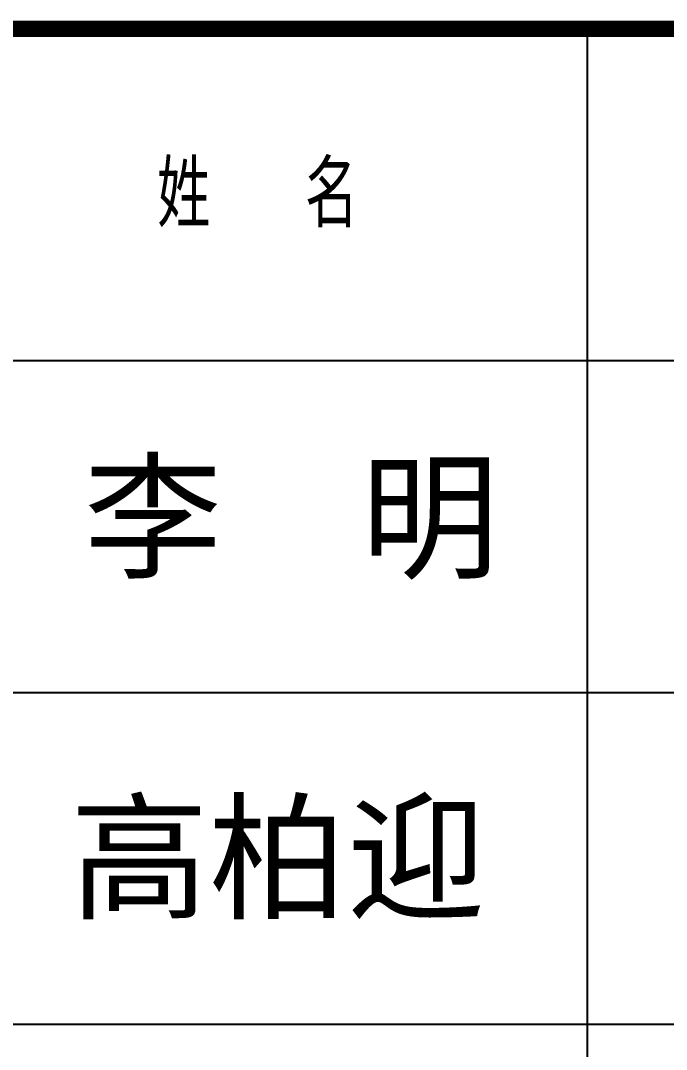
# Model space of a CAD drawing. Extents: x -417156 to 1571408, y 205758 to 1045562.
# Drawn here: x 1201457 to 1205350, y 910179 to 916381 of the extents above; entities that cross this region are included whole.
import ezdxf

# ---------------------------------------------------------------- set-up
doc = ezdxf.new("R2010")
doc.units = 0
doc.header["$LTSCALE"] = 1000
doc.header["$MEASUREMENT"] = 0
for name, color, linetype in [('PUB_TEXT', 7, 'CONTINUOUS'), ('PUB_TITLE', 4, 'CONTINUOUS'), ('签名', 255, 'CONTINUOUS')]:
    doc.layers.add(name, color=color, linetype=linetype)
doc.styles.add('-黑体', font='simhei.ttf', dxfattribs={"width": 0.8})
doc.styles.add('TQ', font='txt.shx', dxfattribs={"width": 0.8, "bigfont": 'hztxt.shx'})

msp = doc.modelspace()

# ---------------------------------------------------------------- linework, layer by layer
at = {"layer": 'PUB_TITLE', "color": 4}
for p, q in [((1204874.7, 902331.3), (1204874.7, 916331.3)), ((1197474.7, 914331.3), (1208474.7, 914331.3)), ((1197474.7, 912331.3), (1208474.7, 912331.3)), ((1197474.7, 910331.3), (1208474.7, 910331.3))]:
    msp.add_line(p, q, dxfattribs=at)
at = {"layer": 'PUB_TITLE', "color": 4, "const_width": 100}
msp.add_lwpolyline([(1197474.7, 916331.3), (1208474.7, 916331.3)], dxfattribs=at)

# ---------------------------------------------------------------- texts
at = {"layer": 'PUB_TEXT', "color": 2, "insert": (1202280.6, 915534.3), "char_height": 400, "width": 3359.661, "attachment_point": 1, "style": 'TQ'}
msp.add_mtext('姓  名', dxfattribs=at)
at = {"layer": '签名', "linetype": 'CONTINUOUS', "style": '-黑体'}
for s, p in [('李  明', (1201838.5, 913082.2)), ('高柏迎', (1201755.9, 911030.5))]:
    msp.add_text(s, height=612, dxfattribs=at).set_placement(p)

doc.saveas('drawing.dxf')
